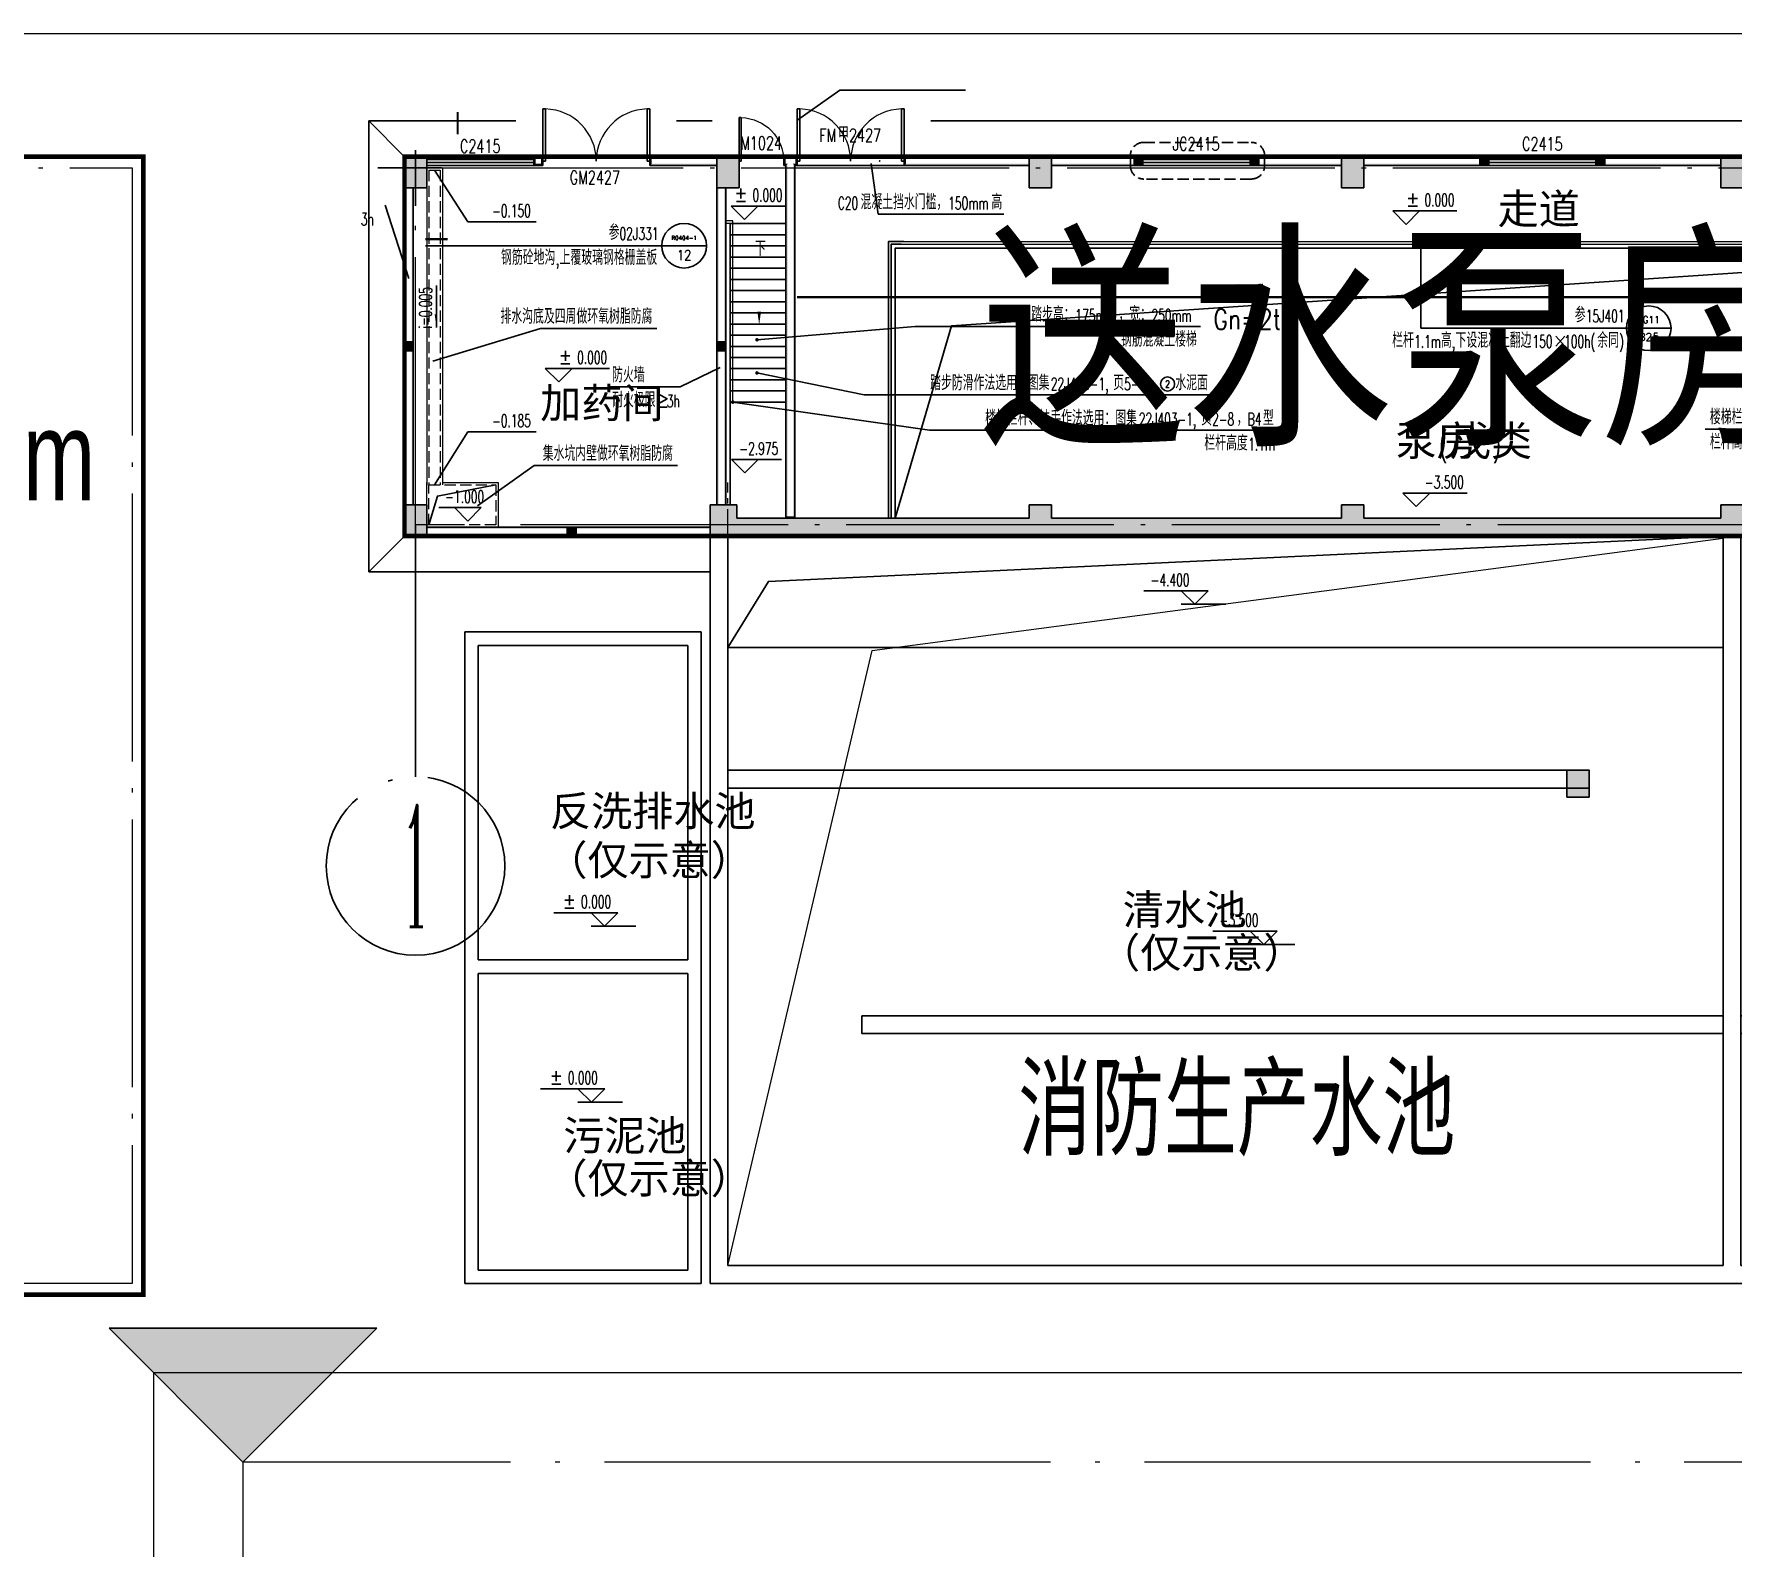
# Model space of a CAD drawing. Header units: metres. Extents: x 497148 to 498044, y 2998751 to 2999627.
# Drawn here: x 497620.73 to 497658.78, y 2999026.43 to 2999060.33 of the extents above; entities that cross this region are included whole.
import ezdxf
from ezdxf.enums import TextEntityAlignment as Align

# ---------------------------------------------------------------- set-up
doc = ezdxf.new("R2010")
doc.units = ezdxf.units.M
for name, pattern in [('CENTER', [2, 1.25, -0.25, 0.25, -0.25]), ('CENTER2', [1.125, 0.75, -0.125, 0.125, -0.125]), ('DASH', [0.35, 0.25, -0.1]), ('DOTE', [2.42, 2, -0.2, 0.02, -0.2])]:
    doc.linetypes.add(name, pattern=pattern)
for name, color, linetype in [('AXIS', 253, 'DOTE'), ('AXIS_TEXT', 7, 'Continuous'), ('COLUMN', 9, 'Continuous'), ('DIM_ELEV', 3, 'Continuous'), ('DIM_IDEN', 3, 'Continuous'), ('DIM_LEAD', 3, 'Continuous'), ('DIM_SYMB', 3, 'Continuous'), ('GROUND', 2, 'Continuous'), ('PUB_HATCH', 8, 'Continuous'), ('PUB_TEXT', 7, 'Continuous'), ('PUB_WALL', 9, 'Continuous'), ('STAIR', 2, 'Continuous'), ('WALL', 9, 'Continuous'), ('WINDOW', 4, 'Continuous'), ('WINDOW_TEXT', 7, 'Continuous'), ('挡墙护坡', 5, 'Continuous'), ('文字', 255, 'Continuous'), ('新建建筑', 2, 'Continuous'), ('构造柱', 7, 'Continuous')]:
    doc.layers.add(name, color=color, linetype=linetype)
for name, color, linetype, lineweight in [('L栏杆', 153, 'Continuous', 13), ('吊车', 253, 'Continuous', 18), ('地沟', 155, 'Continuous', 15), ('细线', 7, 'Continuous', 18), ('轴网', 1, 'CENTER', 18), ('道路', 4, 'Continuous', 15), ('道路中线', 1, 'DOTE', 13)]:
    doc.layers.add(name, color=color, linetype=linetype, lineweight=lineweight)
doc.layers.add('建筑轴线', color=1, linetype='DOTE', lineweight=15, plot=False)
doc.styles.add('_HZTXT', font='txt.shx', dxfattribs={"width": 0.8, "bigfont": 'HZTXT.shx'})
doc.styles.add('_TCH_AXIS', font='COMPLEX', dxfattribs={"bigfont": 'GBCBIG'})
doc.styles.add('_TCH_DIM', font='SIMPLEX', dxfattribs={"bigfont": 'GBCBIG'})
doc.styles.add('_TCH_LABEL', font='complex.shx', dxfattribs={"bigfont": 'gbcbig.shx'})
doc.styles.add('_TCH_WINDOW', font='SIMPLEX', dxfattribs={"height": 3.5, "bigfont": 'GBCBIG'})
doc.styles.add('COMPLEX', font='COMPLEX')
doc.styles.get("Standard").update_dxf_attribs({"font": 'arial.ttf'})
doc.styles.add('亨利项目总图布置_2022_8_8_t3--03$0$亨利项目总图布置_2022_8_8_t3--02$0$CEC', font='ARIALN.TTF')

# ---------------------------------------------------------------- blocks, each defined once
blk = doc.blocks.new('清水池zzzz')
at = {"linetype": 'Continuous'}
for p, q in [((128773, 39274), (128773, 22524)), ((129173, 39274), (129173, 22924)), ((151473, 39274), (129173, 39274)), ((151473, 39274), (151473, 22924)), ((151873, 39274), (151873, 22924)), ((174173, 39274), (151873, 39274)), ((174173, 39274), (174173, 22924)), ((174573, 39274), (174573, 22524)), ((123273, 22524), (123273, 37124)), ((123273, 37124), (128573, 37124)), ((128573, 37124), (128573, 22524)), ((123573, 36824), (128273, 36824)), ((123573, 29774), (123573, 36824)), ((128273, 36824), (128273, 29774)), ((128273, 29774), (123573, 29774)), ((123573, 29474), (128273, 29474)), ((123573, 22824), (123573, 29474)), ((128273, 29474), (128273, 22824)), ((151473, 22924), (129173, 22924)), ((174173, 22924), (151873, 22924)), ((128573, 22524), (123273, 22524)), ((128273, 22824), (123573, 22824)), ((174573, 22524), (128773, 22524))]:
    blk.add_line(p, q, dxfattribs=at)
for points in [[(129173, 34024), (148473, 34024), (148473, 33624), (129173, 33624)], [(174173, 34024), (154873, 34024), (154873, 33624), (174173, 33624)], [(132173, 28524), (151473, 28524), (151473, 28124), (132173, 28124)], [(171173, 28524), (151873, 28524), (151873, 28124), (171173, 28124)]]:
    blk.add_lwpolyline(points, close=True, dxfattribs=at)
blk = doc.blocks.new('_AXISO')
blk.add_circle((0, 0), 0.5)
at = {"layer": 'AXIS_TEXT', "style": 'COMPLEX', "width": 1.041667}
blk.add_attdef('A', text='', height=0.56, dxfattribs=at).set_placement((-0.25, -0.28), (0.25, -0.28), align=Align.FIT)
blk = doc.blocks.new('新块')
at = {"layer": 'DIM_ELEV'}
blk.add_hatch(color=0, dxfattribs=at).paths.add_polyline_path([(497625.415, 2999028.333), (497622.415, 2999031.333), (497628.415, 2999031.333)])
at = {"layer": '挡墙护坡', "linetype": 'Continuous'}
h = blk.add_hatch(dxfattribs=at)
h.set_pattern_fill('ANSI33', color=256, style=0)
h.set_pattern_definition([(45, (-861.717, 0), (-2.2450640303, 2.2450640303), []), (45, (-859.472, 0), (-2.2450640303, 2.2450640303), [1.5875, -0.79375])])
edge = h.paths.add_edge_path()
edge.add_line((497928.516, 2998901.333), (497928.516, 2998904.333))
edge.add_line((497928.516, 2998904.333), (497677.906, 2998904.333))
edge.add_line((497677.906, 2998904.333), (497652.906, 2998907.833))
edge.add_line((497652.906, 2998907.833), (497585.758, 2998907.833))
edge.add_line((497585.758, 2998907.833), (497584.114, 2998907.908))
edge.add_line((497584.114, 2998907.908), (497583.086, 2998908.033))
edge.add_arc((497585.689, 2998924.833), 17, 179.9914, 261.1919, ccw=False)
edge.add_line((497568.689, 2998924.835), (497568.608, 2998970.517))
edge.add_line((497568.608, 2998970.517), (497565.063, 2998995.51))
edge.add_line((497565.063, 2998995.51), (497564.955, 2999056.413))
edge.add_line((497564.955, 2999056.413), (497561.955, 2999056.408))
edge.add_line((497561.955, 2999056.408), (497562.064, 2998995.296))
edge.add_line((497562.064, 2998995.296), (497565.608, 2998970.302))
edge.add_line((497565.608, 2998970.302), (497565.689, 2998924.833))
edge.add_arc((497585.689, 2998924.833), 20, 180.0001, 261.3369)
edge.add_line((497582.677, 2998905.061), (497583.864, 2998904.916))
edge.add_line((497583.864, 2998904.916), (497585.689, 2998904.833))
edge.add_line((497585.689, 2998904.833), (497652.697, 2998904.833))
edge.add_line((497652.697, 2998904.833), (497677.697, 2998901.333))
edge.add_line((497677.697, 2998901.333), (497928.516, 2998901.333))
at = {"layer": 'AXIS', "color": 3, "linetype": 'Continuous'}
blk.add_line((497629.284, 2999049.333), (497629.284, 2999043.69), dxfattribs=at)
at = {"layer": 'DIM_ELEV', "color": 0}
for p, q in [((497625.415, 2999028.333), (497622.415, 2999031.333)), ((497622.415, 2999031.333), (497628.415, 2999031.333)), ((497625.415, 2999028.333), (497628.415, 2999031.333))]:
    blk.add_line(p, q, dxfattribs=at)
at = {"layer": '建筑轴线', "ltscale": 3}
for points in [[(497622.934, 2999032.333), (497570.434, 2999032.333), (497570.434, 2999057.333), (497622.934, 2999057.333)], [(497629.284, 2999057.333), (497681.434, 2999057.333), (497681.434, 2999049.333), (497629.284, 2999049.333)]]:
    blk.add_lwpolyline(points, close=True, dxfattribs=at)
at = {"layer": '新建建筑', "linetype": 'Continuous', "const_width": 0.1}
for points in [[(497570.184, 2999057.583), (497623.184, 2999057.583), (497623.184, 2999032.083), (497570.184, 2999032.083)], [(497629.034, 2999057.583), (497681.684, 2999057.583), (497681.684, 2999049.083), (497629.034, 2999049.083)]]:
    blk.add_lwpolyline(points, close=True, dxfattribs=at)
at = {"layer": '细线', "color": 253}
for p, q in [((497639.513, 2999046.52), (497658.584, 2999049.037)), ((497636.284, 2999032.733), (497639.513, 2999046.52))]:
    blk.add_line(p, q, dxfattribs=at)
at = {"layer": '道路', "linetype": 'ByBlock', "lineweight": 0, "ltscale": 0.2}
for p, q in [((497679.415, 2999060.333), (497567.91, 2999060.333)), ((497679.415, 2999030.333), (497623.415, 2999030.333)), ((497623.415, 2999030.333), (497623.415, 2998958.333))]:
    blk.add_line(p, q, dxfattribs=at)
at = {"layer": '道路中线', "ltscale": 5}
for p, q in [((497625.415, 2999028.333), (497625.415, 2998961.333)), ((497691.915, 2999028.333), (497625.415, 2999028.333))]:
    blk.add_line(p, q, dxfattribs=at)
at = {"xscale": 0.001, "yscale": 0.001, "zscale": 0.001}
blk.add_blockref('清水池zzzz', (497507.112, 2999009.809), dxfattribs=at)
at = {"layer": 'AXIS', "color": 3, "linetype": 'Continuous'}
ref = blk.add_blockref('_AXISO', (497629.284, 2999041.69), dxfattribs=dict(at, xscale=4, yscale=4, zscale=4))
ref.add_attrib('A', '1', dxfattribs={"layer": 'AXIS_TEXT', "color": 3, "linetype": 'Continuous', "height": 2.724, "style": '_TCH_AXIS', "width": 0.555556}).set_placement((497628.96, 2999040.328), (497629.609, 2999040.328), align=Align.FIT)
at = {"layer": '文字', "color": 7, "style": '亨利项目总图布置_2022_8_8_t3--03$0$亨利项目总图布置_2022_8_8_t3--02$0$CEC', "width": 0.85}
for s, height, p in [('送水泵房', 4, (497641.912, 2999051.536, 5.898)), ('H=11.9m', 2, (497614.152, 2999049.886))]:
    blk.add_text(s, height=height, dxfattribs=at).set_placement(p)
at = {"layer": '文字', "style": '_HZTXT', "width": 0.8}
blk.add_text('消防生产水池', height=2.04, rotation=360, dxfattribs=at).set_placement((497642.791, 2999035.195, 0))
blk = doc.blocks.new('$DorLib2D$00000002')
for p, q in [((-0.5, 0), (-0.5, 0.4875)), ((-0.475, 0.4875), (-0.5, 0.4875)), ((-0.475, 0), (-0.475, 0.4875)), ((0.475, 0), (0.475, 0.4875)), ((0.475, 0.4875), (0.5, 0.4875)), ((0.5, 0), (0.5, 0.4875)), ((-0.5, 0), (-0.475, 0)), ((0.5, 0), (0.475, 0))]:
    blk.add_line(p, q)
at = {"lineweight": 13}
for centre, start, end in [((-0.4875, 0), 0, 88.53072), ((0.4875, 0), 91.46928, 180)]:
    blk.add_arc(centre, 0.4875, start, end, dxfattribs=at)
blk = doc.blocks.new('$TCHSYS$WIN2D')
for p, q in [((-0.5, 0.5), (0.5, 0.5)), ((-0.5, 0.5), (-0.5, -0.5)), ((0.5, 0.5), (0.5, -0.5)), ((0.5, 0.167), (-0.5, 0.167)), ((0.5, -0.167), (-0.5, -0.167)), ((-0.5, -0.5), (0.5, -0.5))]:
    blk.add_line(p, q)
blk = doc.blocks.new('$DorLib2D$00000001')
at = {"color": 0}
for p, q in [((0.45, 0.975), (0.5, 0.975)), ((0.45, 0), (0.45, 0.975)), ((0.5, 0), (0.5, 0.975)), ((0.5, 0), (0.45, 0))]:
    blk.add_line(p, q, dxfattribs=at)
at = {"color": 0, "lineweight": 13}
blk.add_arc((0.475, 0), 0.975, 91.4693, 180, dxfattribs=at)
blk = doc.blocks.new('A$Cc6b90acd')
at = {"layer": 'COLUMN'}
for points in [[(0.977, 25.25), (0.977, 24.55), (1.017, 24.59), (1.017, 25.21)], [(1.477, 25.25), (0.977, 25.25), (1.017, 25.21), (1.437, 25.21)], [(1.477, 24.55), (1.477, 25.25), (1.437, 25.21), (1.437, 24.59)], [(7.977, 25.25), (7.977, 24.55), (8.017, 24.59), (8.017, 25.21)], [(8.477, 25.25), (7.977, 25.25), (8.017, 25.21), (8.437, 25.21)], [(8.477, 24.55), (8.477, 25.25), (8.437, 25.21), (8.437, 24.59)], [(14.977, 25.25), (14.977, 24.55), (15.017, 24.59), (15.017, 25.21)], [(15.477, 25.25), (14.977, 25.25), (15.017, 25.21), (15.437, 25.21)], [(15.477, 24.55), (15.477, 25.25), (15.437, 25.21), (15.437, 24.59)], [(21.977, 25.25), (21.977, 24.55), (22.017, 24.59), (22.017, 25.21)], [(22.477, 25.25), (21.977, 25.25), (22.017, 25.21), (22.437, 25.21)], [(22.477, 24.55), (22.477, 25.25), (22.437, 25.21), (22.437, 24.59)], [(30.477, 25.25), (30.477, 24.55), (30.517, 24.59), (30.517, 25.21)], [(30.977, 25.25), (30.477, 25.25), (30.517, 25.21), (30.937, 25.21)], [(0.977, 24.55), (1.477, 24.55), (1.437, 24.59), (1.017, 24.59)], [(7.977, 24.55), (8.477, 24.55), (8.437, 24.59), (8.017, 24.59)], [(14.977, 24.55), (15.477, 24.55), (15.437, 24.59), (15.017, 24.59)], [(21.977, 24.55), (22.477, 24.55), (22.437, 24.59), (22.017, 24.59)], [(30.477, 24.55), (30.977, 24.55), (30.937, 24.59), (30.517, 24.59)], [(0.977, 17.45), (0.977, 16.75), (1.017, 16.79), (1.017, 17.41)], [(1.477, 17.45), (0.977, 17.45), (1.017, 17.41), (1.437, 17.41)], [(1.477, 16.75), (1.477, 17.45), (1.437, 17.41), (1.437, 16.79)], [(8.427, 16.79), (7.867, 16.79), (7.867, 17.41), (8.387, 17.41), (8.387, 17.11), (8.427, 17.11), (8.427, 17.45), (7.827, 17.45), (7.827, 16.75), (8.427, 16.75)], [(14.977, 17.11), (15.017, 17.11), (15.017, 17.41), (15.437, 17.41), (15.437, 17.11), (15.477, 17.11), (15.477, 17.45), (14.977, 17.45)], [(21.977, 17.11), (22.017, 17.11), (22.017, 17.41), (22.437, 17.41), (22.437, 17.11), (22.477, 17.11), (22.477, 17.45), (21.977, 17.45)], [(30.477, 17.11), (30.517, 17.11), (30.517, 17.41), (30.937, 17.41), (30.937, 17.11), (30.977, 17.11), (30.977, 17.45), (30.477, 17.45)], [(0.977, 16.75), (1.477, 16.75), (1.437, 16.79), (1.017, 16.79)], [(15.477, 16.79), (14.977, 16.79), (14.977, 16.75), (15.477, 16.75)], [(22.477, 16.79), (21.977, 16.79), (21.977, 16.75), (22.477, 16.75)], [(30.977, 16.79), (30.477, 16.79), (30.477, 16.75), (30.977, 16.75)], [(27.027, 11.5), (27.027, 10.9), (27.067, 10.94), (27.067, 11.46)], [(27.527, 11.5), (27.027, 11.5), (27.067, 11.46), (27.487, 11.46)], [(27.527, 10.9), (27.527, 11.5), (27.487, 11.46), (27.487, 10.94)], [(27.027, 10.9), (27.527, 10.9), (27.487, 10.94), (27.067, 10.94)]]:
    blk.add_hatch(color=256, dxfattribs=at).paths.add_polyline_path(points)
at = {"layer": 'DIM_SYMB'}
blk.add_hatch(color=256, dxfattribs=at).paths.add_polyline_path([(1.695, 21.42), (1.695, 21.72), (1.655, 21.72)])
at = {"layer": 'PUB_HATCH'}
for points in [[(0.977, 25.25), (0.977, 24.55), (1.477, 24.55), (1.477, 25.25)], [(7.977, 25.25), (7.977, 24.55), (8.477, 24.55), (8.477, 25.25)], [(14.977, 25.25), (14.977, 24.55), (15.477, 24.55), (15.477, 25.25)], [(21.977, 25.25), (21.977, 24.55), (22.477, 24.55), (22.477, 25.25)], [(30.477, 25.25), (30.477, 24.55), (30.977, 24.55), (30.977, 25.25)], [(0.977, 17.45), (0.977, 16.75), (1.477, 16.75), (1.477, 17.45)], [(7.827, 17.45), (7.827, 16.75), (8.427, 16.75), (8.427, 17.45)], [(14.977, 16.75), (14.977, 17.15), (8.427, 17.15), (8.427, 16.75)], [(14.977, 17.45), (14.977, 16.75), (15.477, 16.75), (15.477, 17.45)], [(21.977, 16.75), (21.977, 17.15), (15.477, 17.15), (15.477, 16.75)], [(21.977, 17.45), (21.977, 16.75), (22.477, 16.75), (22.477, 17.45)], [(30.477, 16.75), (30.477, 17.15), (22.477, 17.15), (22.477, 16.75)], [(30.477, 17.45), (30.477, 16.75), (30.977, 16.75), (30.977, 17.45)], [(27.027, 11.5), (27.027, 10.9), (27.527, 10.9), (27.527, 11.5)]]:
    blk.add_hatch(color=256, dxfattribs=at).paths.add_polyline_path(points)
at = {"layer": 'PUB_WALL'}
for points in [[(4.077, 25.25), (3.877, 25.25), (3.917, 25.21), (4.037, 25.21)], [(3.877, 25.25), (3.877, 25.05), (3.917, 25.09), (3.917, 25.21)], [(4.077, 25.05), (4.077, 25.25), (4.037, 25.21), (4.037, 25.09)], [(7.977, 25.21), (7.977, 25.25), (6.477, 25.25), (6.517, 25.21)], [(6.477, 25.25), (6.477, 25.05), (6.517, 25.09), (6.517, 25.21)], [(9.627, 25.25), (9.477, 25.25), (9.517, 25.21), (9.627, 25.21)], [(9.477, 25.25), (9.477, 25.05), (9.517, 25.09), (9.517, 25.21)], [(9.777, 25.25), (9.627, 25.25), (9.627, 25.21), (9.737, 25.21)], [(9.777, 25.05), (9.777, 25.25), (9.737, 25.21), (9.737, 25.09)], [(14.977, 25.21), (14.977, 25.25), (12.177, 25.25), (12.217, 25.21)], [(12.177, 25.25), (12.177, 25.05), (12.217, 25.09), (12.217, 25.21)], [(15.477, 25.25), (15.477, 25.21), (17.487, 25.21), (17.527, 25.25)], [(17.527, 25.05), (17.527, 25.25), (17.487, 25.21), (17.487, 25.09)], [(21.977, 25.21), (21.977, 25.25), (19.927, 25.25), (19.967, 25.21)], [(19.927, 25.25), (19.927, 25.05), (19.967, 25.09), (19.967, 25.21)], [(22.477, 25.25), (22.477, 25.21), (25.237, 25.21), (25.277, 25.25)], [(25.277, 25.05), (25.277, 25.25), (25.237, 25.21), (25.237, 25.09)], [(30.477, 25.21), (30.477, 25.25), (27.677, 25.25), (27.717, 25.21)], [(27.677, 25.25), (27.677, 25.05), (27.717, 25.09), (27.717, 25.21)], [(3.877, 25.05), (4.077, 25.05), (4.037, 25.09), (3.917, 25.09)], [(7.977, 25.05), (7.977, 25.09), (6.517, 25.09), (6.477, 25.05)], [(9.477, 25.05), (9.527, 25.05), (9.567, 25.09), (9.517, 25.09)], [(9.527, 25.05), (9.527, 17.15), (9.567, 17.15), (9.567, 25.09)], [(9.727, 25.05), (9.727, 17.15), (9.687, 17.15), (9.687, 25.09)], [(9.727, 25.05), (9.777, 25.05), (9.737, 25.09), (9.687, 25.09)], [(14.977, 25.05), (14.977, 25.09), (12.217, 25.09), (12.177, 25.05)], [(15.477, 25.09), (15.477, 25.05), (17.527, 25.05), (17.487, 25.09)], [(21.977, 25.05), (21.977, 25.09), (19.967, 25.09), (19.927, 25.05)], [(22.477, 25.09), (22.477, 25.05), (25.277, 25.05), (25.237, 25.09)], [(30.477, 25.05), (30.477, 25.09), (27.717, 25.09), (27.677, 25.05)], [(0.977, 17.45), (1.017, 17.45), (1.017, 24.55), (0.977, 24.55)], [(1.137, 17.45), (1.177, 17.45), (1.177, 24.55), (1.137, 24.55)], [(7.977, 17.45), (8.017, 17.45), (8.017, 24.55), (7.977, 24.55)], [(8.137, 17.45), (8.177, 17.45), (8.177, 24.55), (8.137, 24.55)], [(14.977, 17.11), (14.977, 17.15), (8.427, 17.15), (8.427, 17.11)], [(9.727, 17.15), (9.527, 17.15), (9.527, 17.19), (9.727, 17.19)], [(21.977, 17.11), (21.977, 17.15), (15.477, 17.15), (15.477, 17.11)], [(30.477, 17.11), (30.477, 17.15), (22.477, 17.15), (22.477, 17.11)], [(7.827, 16.91), (7.827, 16.95), (1.477, 16.95), (1.477, 16.91)], [(7.827, 16.75), (7.827, 16.79), (1.477, 16.79), (1.477, 16.75)], [(14.977, 16.75), (14.977, 16.79), (8.427, 16.79), (8.427, 16.75)], [(21.977, 16.75), (21.977, 16.79), (15.477, 16.79), (15.477, 16.75)], [(30.477, 16.75), (30.477, 16.79), (22.477, 16.79), (22.477, 16.75)]]:
    blk.add_hatch(color=256, dxfattribs=at).paths.add_polyline_path(points)
at = {"layer": '构造柱'}
for points in [[(17.327, 25.25), (17.527, 25.25), (17.527, 25.05), (17.327, 25.05)], [(19.927, 25.25), (20.127, 25.25), (20.127, 25.05), (19.927, 25.05)], [(25.077, 25.25), (25.277, 25.25), (25.277, 25.05), (25.077, 25.05)], [(27.677, 25.25), (27.877, 25.25), (27.877, 25.05), (27.677, 25.05)], [(0.977, 21.1), (1.177, 21.1), (1.177, 20.9), (0.977, 20.9)], [(7.977, 21.1), (8.177, 21.1), (8.177, 20.9), (7.977, 20.9)], [(4.627, 16.95), (4.827, 16.95), (4.827, 16.75), (4.627, 16.75)]]:
    blk.add_hatch(color=8, dxfattribs=at).paths.add_polyline_path(points)
for p, q in [((12.177, 25.05), (9.777, 25.05)), ((8.277, 19.75), (8.277, 17.45)), ((7.827, 16.75), (6.627, 16.75)), ((8.227, 16.75), (7.827, 16.75))]:
    blk.add_line(p, q)
at = {"color": 8, "linetype": 'DASH'}
blk.add_lwpolyline([(17.545, 25.57), (19.953, 25.57, -0.414214), (20.253, 25.27), (20.253, 25.049, -0.414214), (19.953, 24.749), (17.545, 24.749, -0.414214), (17.245, 25.049), (17.245, 25.27, -0.414214)], format="xyb", close=True, dxfattribs=at)
at = {"color": 8}
for points in [[(11.977, 17.15), (13.236, 21.459), (39.053, 23.2)], [(1.527, 17), (1.715, 17.643), (3.027, 17.9)]]:
    blk.add_lwpolyline(points, dxfattribs=at)
for points in [[(11.977, 17.15), (11.977, 23.2), (39.677, 23.2)], [(8.227, 14.25), (9.133, 15.731), (30.527, 16.75)]]:
    blk.add_lwpolyline(points)
at = {"color": 252, "linetype": 'DOTE', "const_width": 0.05}
blk.add_lwpolyline([(9.777, 22.1), (39.677, 22.1)], dxfattribs=at)
blk.add_lwpolyline([(30.527, 14.25), (8.227, 14.25), (8.227, 16.75), (30.527, 16.75)], close=True)
at = {"layer": 'COLUMN'}
for p, q in [((0.977, 25.25), (0.977, 24.55)), ((1.477, 25.25), (0.977, 25.25)), ((1.477, 24.55), (1.477, 25.25)), ((7.977, 25.25), (7.977, 24.55)), ((8.477, 25.25), (7.977, 25.25)), ((8.477, 24.55), (8.477, 25.25)), ((14.977, 25.25), (14.977, 24.55)), ((15.477, 25.25), (14.977, 25.25)), ((15.477, 24.55), (15.477, 25.25)), ((21.977, 25.25), (21.977, 24.55)), ((22.477, 25.25), (21.977, 25.25)), ((22.477, 24.55), (22.477, 25.25)), ((30.477, 25.25), (30.477, 24.55)), ((30.977, 25.25), (30.477, 25.25)), ((0.977, 24.55), (1.477, 24.55)), ((7.977, 24.55), (8.477, 24.55)), ((14.977, 24.55), (15.477, 24.55)), ((21.977, 24.55), (22.477, 24.55)), ((30.477, 24.55), (30.977, 24.55)), ((0.977, 17.45), (0.977, 16.75)), ((1.477, 17.45), (0.977, 17.45)), ((1.477, 16.75), (1.477, 17.45)), ((7.827, 17.45), (7.827, 16.75)), ((8.427, 17.45), (7.827, 17.45)), ((8.427, 17.15), (8.427, 17.45)), ((14.977, 17.45), (14.977, 17.15)), ((15.477, 17.45), (14.977, 17.45)), ((15.477, 17.15), (15.477, 17.45)), ((21.977, 17.45), (21.977, 17.15)), ((22.477, 17.45), (21.977, 17.45)), ((22.477, 17.15), (22.477, 17.45)), ((30.477, 17.45), (30.477, 17.15)), ((30.977, 17.45), (30.477, 17.45)), ((0.977, 16.75), (1.477, 16.75)), ((7.827, 16.75), (8.427, 16.75)), ((14.977, 16.75), (15.477, 16.75)), ((21.977, 16.75), (22.477, 16.75)), ((30.477, 16.75), (30.977, 16.75)), ((27.027, 11.5), (27.027, 10.9)), ((27.527, 11.5), (27.027, 11.5)), ((27.527, 10.9), (27.527, 11.5)), ((27.027, 10.9), (27.527, 10.9))]:
    blk.add_line(p, q, dxfattribs=at)
at = {"layer": 'DIM_ELEV'}
for p, q in [((8.6, 23.843), (8.3, 24.143)), ((8.3, 24.143), (9.507, 24.143)), ((8.6, 23.843), (8.9, 24.143)), ((23.423, 23.733), (23.123, 24.033)), ((23.123, 24.033), (24.563, 24.033)), ((23.423, 23.733), (23.723, 24.033)), ((4.435, 20.204), (4.135, 20.504)), ((4.135, 20.504), (5.575, 20.504)), ((4.435, 20.204), (4.735, 20.504)), ((8.604, 18.164), (8.304, 18.464)), ((8.304, 18.464), (9.429, 18.464)), ((8.604, 18.164), (8.904, 18.464)), ((23.652, 17.411), (23.352, 17.711)), ((23.352, 17.711), (24.792, 17.711)), ((23.652, 17.411), (23.952, 17.711)), ((2.696, 17.386), (1.746, 17.386)), ((2.396, 17.086), (2.096, 17.386)), ((2.396, 17.086), (2.696, 17.386)), ((18.986, 15.52), (17.546, 15.52)), ((18.686, 15.22), (18.386, 15.52)), ((18.686, 15.22), (18.986, 15.52)), ((19.386, 15.22), (18.386, 15.22)), ((5.762, 8.307), (4.322, 8.307)), ((5.462, 8.007), (5.162, 8.307)), ((6.162, 8.007), (5.162, 8.007)), ((5.462, 8.007), (5.762, 8.307)), ((20.532, 7.897), (19.092, 7.897)), ((20.232, 7.597), (19.932, 7.897)), ((20.232, 7.597), (20.532, 7.897)), ((20.932, 7.597), (19.932, 7.597)), ((5.467, 4.363), (4.027, 4.363)), ((5.167, 4.063), (4.867, 4.363)), ((5.167, 4.063), (5.467, 4.363)), ((5.867, 4.063), (4.867, 4.063))]:
    blk.add_line(p, q, dxfattribs=at)
at = {"layer": 'DIM_IDEN'}
for p, q in [((1.447, 23.254), (5.106, 23.254)), ((5.106, 23.254), (6.746, 23.254)), ((7.746, 23.254), (6.746, 23.254)), ((23.755, 23.2), (23.755, 21.406)), ((23.755, 21.406), (28.361, 21.406)), ((29.361, 21.406), (28.361, 21.406))]:
    blk.add_line(p, q, dxfattribs=at)
at = {"layer": 'DIM_IDEN', "const_width": 0.05}
for points in [[(2.171, 25.748), (2.171, 26.248)], [(1.447, 23.404), (1.947, 23.404)]]:
    blk.add_lwpolyline(points, dxfattribs=at)
at = {"layer": 'DIM_IDEN'}
blk.add_lwpolyline([(23.845, 23.29, 1), (23.664, 23.29, 1)], format="xyb", close=True, dxfattribs=at)
for centre in [(7.246, 23.254), (28.861, 21.406)]:
    blk.add_circle(centre, 0.5, dxfattribs=at)
at = {"layer": 'DIM_LEAD'}
for p, q in [((9.791, 26.072), (10.737, 26.739)), ((10.737, 26.739), (13.552, 26.739)), ((1.653, 24.95), (2.396, 23.791)), ((11.438, 25.1), (11.591, 23.963)), ((1.077, 22.523), (0.546, 24.163)), ((2.396, 23.791), (3.93, 23.791)), ((11.591, 23.963), (14.407, 23.963)), ((1.615, 20.667), (4.027, 21.4)), ((4.027, 21.4), (6.632, 21.4)), ((8.877, 21.147), (12.423, 21.446)), ((12.423, 21.446), (18.82, 21.446)), ((8.05, 20.527), (7.153, 20.089)), ((8.877, 20.404), (11.279, 19.911)), ((7.153, 20.089), (5.526, 20.089)), ((11.279, 19.911), (19.058, 19.911)), ((8.337, 19.75), (12.745, 19.122)), ((1.653, 17.9), (2.396, 19.087)), ((2.396, 19.087), (3.93, 19.087)), ((12.745, 19.122), (20.524, 19.122)), ((37.905, 19.146), (30.126, 19.146)), ((2.614, 17.423), (3.882, 18.329)), ((3.882, 18.329), (7.094, 18.329))]:
    blk.add_line(p, q, dxfattribs=at)
at = {"layer": 'DIM_LEAD', "const_width": 0.04}
for points in [[(8.858, 21.146, 1), (8.897, 21.149, 1)], [(8.858, 20.408, 1), (8.897, 20.4, 1)], [(8.318, 19.753, 1), (8.357, 19.747, 1)]]:
    blk.add_lwpolyline(points, format="xyb", close=True, dxfattribs=at)
at = {"layer": 'DIM_SYMB'}
blk.add_lwpolyline([(8.927, 22.917, 0, 0, 0), (8.927, 21.48, 0, 0.08, 0), (8.927, 21.78, 0, 0, 0)], format="xyseb", dxfattribs=at)
blk.add_lwpolyline([(1.695, 22.364), (1.695, 21.42)], dxfattribs=at)
at = {"layer": 'GROUND'}
for p, q in [((3.477, 26.05), (0.177, 26.05)), ((0.177, 26.05), (0.177, 15.95)), ((0.977, 25.25), (0.177, 26.05)), ((7.877, 26.05), (7.077, 26.05)), ((36.227, 26.05), (12.777, 26.05)), ((3.477, 25.25), (1.477, 25.25)), ((7.877, 25.25), (7.077, 25.25)), ((14.977, 25.25), (12.777, 25.25)), ((21.977, 25.25), (15.477, 25.25)), ((30.477, 25.25), (22.477, 25.25)), ((0.977, 24.55), (0.977, 17.45)), ((0.977, 16.75), (0.177, 15.95)), ((1.477, 16.75), (7.827, 16.75)), ((7.827, 16.75), (7.827, 15.95)), ((0.177, 15.95), (7.827, 15.95))]:
    blk.add_line(p, q, dxfattribs=at)
at = {"layer": 'L栏杆', "color": 4}
for p, q in [((8.337, 23.81), (8.177, 23.81)), ((8.277, 23.75), (8.177, 23.75)), ((8.277, 19.75), (8.277, 23.75)), ((8.337, 19.75), (8.337, 23.81))]:
    blk.add_line(p, q, dxfattribs=at)
for points in [[(11.827, 17.15), (11.827, 23.35), (12.167, 23.35)], [(11.887, 17.15), (11.887, 23.29), (14.167, 23.29)], [(12.177, 23.35), (39.677, 23.35)], [(14.177, 23.29), (39.677, 23.29)]]:
    blk.add_lwpolyline(points, dxfattribs=at)
at = {"layer": 'PUB_TEXT'}
blk.add_circle((18.078, 20.156), 0.158, dxfattribs=at)
at = {"layer": 'STAIR'}
for p, q in [((7.077, 25.25), (3.477, 25.25)), ((7.977, 25.25), (7.877, 25.25)), ((12.777, 25.25), (8.477, 25.25)), ((8.277, 19.75), (8.277, 23.75)), ((8.277, 23.75), (9.527, 23.75)), ((9.527, 19.75), (9.527, 23.75)), ((8.277, 23.5), (9.527, 23.5)), ((8.277, 23.25), (9.527, 23.25)), ((8.277, 23), (9.527, 23)), ((8.277, 22.75), (9.527, 22.75)), ((8.277, 22.5), (9.527, 22.5)), ((8.277, 22.25), (9.527, 22.25)), ((8.277, 22), (9.527, 22)), ((8.277, 21.75), (9.527, 21.75)), ((8.277, 21.5), (9.527, 21.5)), ((8.277, 21.25), (9.527, 21.25)), ((8.277, 21), (9.527, 21)), ((8.277, 20.75), (9.527, 20.75)), ((8.277, 20.5), (9.527, 20.5)), ((8.277, 20.25), (9.527, 20.25)), ((8.277, 20), (9.527, 20)), ((8.277, 19.75), (9.527, 19.75))]:
    blk.add_line(p, q, dxfattribs=at)
for points in [[(11.827, 17.15), (11.827, 23.35), (12.167, 23.35)], [(11.887, 17.15), (11.887, 23.29), (12.107, 23.29)]]:
    blk.add_lwpolyline(points, dxfattribs=at)
at = {"layer": 'WALL'}
for p, q in [((4.077, 25.25), (3.877, 25.25)), ((3.877, 25.25), (3.877, 25.05)), ((4.077, 25.05), (4.077, 25.25)), ((7.977, 25.25), (6.477, 25.25)), ((6.477, 25.25), (6.477, 25.05)), ((9.627, 25.25), (9.477, 25.25)), ((9.477, 25.25), (9.477, 25.05)), ((9.777, 25.25), (9.627, 25.25)), ((9.777, 25.05), (9.777, 25.25)), ((14.977, 25.25), (12.177, 25.25)), ((12.177, 25.25), (12.177, 25.05)), ((17.527, 25.25), (15.477, 25.25)), ((17.527, 25.05), (17.527, 25.25)), ((21.977, 25.25), (19.927, 25.25)), ((19.927, 25.25), (19.927, 25.05)), ((25.277, 25.25), (22.477, 25.25)), ((25.277, 25.05), (25.277, 25.25)), ((30.477, 25.25), (27.677, 25.25)), ((27.677, 25.25), (27.677, 25.05)), ((3.877, 25.05), (4.077, 25.05)), ((6.477, 25.05), (7.977, 25.05)), ((9.477, 25.05), (9.527, 25.05)), ((9.527, 25.05), (9.527, 17.15)), ((9.727, 25.05), (9.727, 17.15)), ((9.727, 25.05), (9.777, 25.05)), ((12.177, 25.05), (14.977, 25.05)), ((15.477, 25.05), (17.527, 25.05)), ((19.927, 25.05), (21.977, 25.05)), ((22.477, 25.05), (25.277, 25.05)), ((27.677, 25.05), (30.477, 25.05)), ((0.977, 24.55), (0.977, 17.45)), ((1.177, 24.55), (1.177, 17.45)), ((7.977, 24.55), (7.977, 17.45)), ((8.177, 24.55), (8.177, 17.45)), ((8.427, 17.15), (14.977, 17.15)), ((9.727, 17.15), (9.527, 17.15)), ((15.477, 17.15), (21.977, 17.15)), ((22.477, 17.15), (30.477, 17.15)), ((1.477, 16.95), (7.827, 16.95)), ((1.477, 16.75), (7.827, 16.75)), ((8.427, 16.75), (14.977, 16.75)), ((14.977, 16.75), (8.477, 16.75)), ((21.977, 16.75), (15.477, 16.75)), ((15.477, 16.75), (21.977, 16.75)), ((30.477, 16.75), (22.477, 16.75)), ((22.477, 16.75), (30.477, 16.75))]:
    blk.add_line(p, q, dxfattribs=at)
at = {"layer": '吊车', "linetype": 'CENTER'}
for p, q in [((20.207, 22), (20.207, 22.4)), ((19.607, 22), (20.207, 22))]:
    blk.add_line(p, q, dxfattribs=at)
blk.add_solid([(20.207, 22.4), (19.607, 22), (19.607, 22.4)], dxfattribs=at)
at = {"layer": '地沟'}
for p, q in [((1.478, 25), (1.478, 17.9)), ((1.478, 25), (1.828, 25)), ((1.828, 25), (1.828, 17.9))]:
    blk.add_line(p, q, dxfattribs=at)
at = {"layer": '地沟', "color": 155, "linetype": 'DASH'}
for p, q in [((1.528, 24.95), (1.528, 17.9)), ((1.528, 24.95), (1.778, 24.95)), ((1.778, 24.95), (1.778, 17.9))]:
    blk.add_line(p, q, dxfattribs=at)
at = {"layer": '地沟'}
blk.add_lwpolyline([(1.828, 17.95), (3.077, 17.95), (3.077, 16.95), (1.477, 16.95), (1.477, 17.95), (1.478, 17.95)], dxfattribs=at)
at = {"layer": '地沟', "color": 155, "linetype": 'DASH'}
blk.add_lwpolyline([(1.527, 17.9), (3.027, 17.9), (3.027, 17), (1.527, 17)], close=True, dxfattribs=at)
at = {"layer": '构造柱', "color": 3, "linetype": 'Continuous'}
for p, q in [((1.227, 25.398), (1.227, 24.151)), ((1.814, 25), (0.382, 25))]:
    blk.add_line(p, q, dxfattribs=at)
at = {"layer": '构造柱', "color": 8}
for points in [[(17.327, 25.25), (17.527, 25.25), (17.527, 25.05), (17.327, 25.05)], [(19.927, 25.25), (20.127, 25.25), (20.127, 25.05), (19.927, 25.05)], [(25.077, 25.25), (25.277, 25.25), (25.277, 25.05), (25.077, 25.05)], [(27.677, 25.25), (27.877, 25.25), (27.877, 25.05), (27.677, 25.05)], [(0.977, 21.1), (1.177, 21.1), (1.177, 20.9), (0.977, 20.9)], [(7.977, 21.1), (8.177, 21.1), (8.177, 20.9), (7.977, 20.9)], [(4.627, 16.95), (4.827, 16.95), (4.827, 16.75), (4.627, 16.75)]]:
    blk.add_lwpolyline(points, close=True, dxfattribs=at)
for p in [(11.627, 25.15), (17.427, 25.15), (20.027, 25.15), (25.177, 25.15), (27.777, 25.15), (1.077, 21), (8.077, 21), (4.727, 16.85)]:
    blk.add_point(p, dxfattribs=at)
at = {"layer": '轴网', "linetype": 'CENTER2'}
blk.add_line((8.227, 16.6), (8.227, 17.949), dxfattribs=at)
at = {"xscale": 0.001, "yscale": 0.001, "zscale": 0.001}
blk.add_blockref('清水池zzzz', (-120.945, -22.524), dxfattribs=at)
at = {"layer": 'WINDOW'}
ref = blk.add_blockref('$DorLib2D$00000002', (5.277, 25.15), dxfattribs=dict(at, xscale=2.4, yscale=2.4, zscale=2.4))
ref.add_attrib('A', 'GM2427', (4.682, 24.636), dxfattribs={"layer": 'WINDOW_TEXT', "height": 0.2975, "style": '_TCH_WINDOW', "width": 0.705882})
at = {"layer": 'WINDOW', "xscale": 2.4, "yscale": 2.4, "zscale": 2.4}
blk.add_blockref('$DorLib2D$00000002', (10.977, 25.15), dxfattribs=at)
at = {"layer": 'WINDOW'}
ref = blk.add_blockref('$DorLib2D$00000001', (8.977, 25.15), dxfattribs=dict(at, xscale=-1, zscale=-1))
ref.add_attrib('A', 'M1024', (8.502, 25.406), dxfattribs={"layer": 'WINDOW_TEXT', "height": 0.2975, "style": '_TCH_WINDOW', "width": 0.705882})
ref = blk.add_blockref('$TCHSYS$WIN2D', (2.677, 25.15), dxfattribs=dict(at, xscale=2.4, yscale=-0.2, zscale=2.4))
ref.add_attrib('A', 'C2415', (2.222, 25.336), dxfattribs={"layer": 'WINDOW_TEXT', "height": 0.2975, "style": '_TCH_WINDOW', "width": 0.705882})
ref = blk.add_blockref('$TCHSYS$WIN2D', (18.727, 25.15), dxfattribs=dict(at, xscale=2.4, yscale=-0.2, zscale=2.4))
ref.add_attrib('A', 'JC2415', (18.192, 25.386), dxfattribs={"layer": 'WINDOW_TEXT', "height": 0.2975, "style": '_TCH_WINDOW', "width": 0.705882})
ref = blk.add_blockref('$TCHSYS$WIN2D', (26.477, 25.15), dxfattribs=dict(at, xscale=-2.4, yscale=0.2, zscale=-2.4))
ref.add_attrib('A', 'C2415', (26.022, 25.386), dxfattribs={"layer": 'WINDOW_TEXT', "height": 0.2975, "style": '_TCH_WINDOW', "width": 0.705882})
at = {"layer": 'PUB_TEXT', "style": '_TCH_DIM'}
for s, height, p in [('±', 0.338, (8.359, 24.248)), ('混凝土挡水门槛，', 0.3376, (11.198, 24.068)), ('高', 0.338, (14.13, 24.068)), ('±', 0.338, (23.415, 24.138)), ('参', 0.338, (5.554, 23.385)), ('下', 0.338, (8.832, 23.022)), ('钢筋砼地沟', 0.3376, (3.143, 22.825)), ('上覆玻璃钢格栅盖板', 0.3376, (4.455, 22.825)), ('排水沟底及四周做环氧树脂防腐', 0.33759, (3.131, 21.505)), ('步，踏步高：', 0.3376, (14.536, 21.551)), ('，宽：', 0.3376, (16.978, 21.551)), ('参', 0.338, (27.202, 21.538)), ('钢筋混凝土楼梯', 0.3376, (17.032, 20.991)), ('栏杆', 0.3376, (23.112, 20.968)), ('高', 0.338, (24.203, 20.968)), ('下设混凝土翻边', 0.3376, (24.532, 20.968)), ('余同', 0.3376, (27.707, 20.968)), ('×', 0.338, (26.719, 20.968)), ('±', 0.338, (4.427, 20.609)), ('防火墙', 0.3376, (5.631, 20.194)), ('踏步防滑作法选用：图集', 0.33759, (12.759, 20.016)), ('页', 0.338, (16.862, 20.016)), ('水泥面', 0.3376, (18.253, 20.016)), ('耐火极限≥', 0.3376, (5.631, 19.634)), ('，', 0.338, (17.658, 20.016)), ('楼梯栏杆、扶手作法选用：图集', 0.33759, (13.991, 19.227)), ('页', 0.338, (18.831, 19.227)), ('型', 0.338, (20.214, 19.227)), ('楼梯栏杆、扶手作法选用：图集', 0.33759, (30.231, 19.251)), ('栏杆高度', 0.3376, (18.903, 18.667)), ('，', 0.338, (19.627, 19.227)), ('栏杆高度', 0.3376, (30.231, 18.691)), ('集水坑内壁做环氧树脂防腐', 0.33759, (4.077, 18.434)), ('±', 0.338, (4.516, 8.412)), ('±', 0.338, (4.22, 4.468))]:
    blk.add_text(s, height=height, dxfattribs=at).set_placement(p)
at = {"layer": 'PUB_TEXT', "style": '_TCH_DIM', "width": 0.625}
for s, p in [('0.000', (8.777, 24.248)), ('0.000', (23.833, 24.138)), ('3h', (0, 23.708)), ('-0.150', (2.942, 23.896)), ('C20', (10.689, 24.068)), ('150mm', (13.164, 24.068)), ('02J331', (5.799, 23.385)), (',', (4.372, 22.825)), ('17', (14.236, 21.551)), ('175mm', (16.011, 21.551)), ('250mm', (17.715, 21.551)), ('15J401', (27.448, 21.538)), ('1.1m', (23.603, 20.968)), (',', (24.449, 20.968)), ('150', (26.252, 20.968)), ('100h(', (26.965, 20.968)), (')', (28.198, 20.968)), ('0.000', (4.845, 20.609)), ('22J403-1,', (15.462, 20.016)), ('5-7', (17.108, 20.016)), ('3h', (6.86, 19.634)), ('-0.185', (2.942, 19.192)), ('22J403-1,', (17.431, 19.227)), ('2-8', (19.077, 19.227)), ('B4', (19.873, 19.227)), ('-2.975', (8.482, 18.569)), ('1.1m', (19.886, 18.667)), ('-3.500', (23.846, 17.816)), ('-1.000', (1.893, 17.491)), ('-4.400', (17.699, 15.625)), ('0.000', (4.934, 8.412)), ('-3.500', (19.245, 8.002)), ('0.000', (4.638, 4.468))]:
    blk.add_text(s, height=0.28, dxfattribs=at).set_placement(p)
at = {"layer": 'PUB_TEXT'}
for s, p in [('走道', (25.474, 23.743)), ('加药间', (4.021, 19.391)), ('泵房', (23.185, 18.548)), ('戊类', (24.402, 18.548)), ('反洗排水池', (4.24, 10.251)), ('（仅示意）', (4.158, 9.15)), ('清水池', (17.076, 8.042)), ('（仅示意）', (16.543, 7.075)), ('污泥池', (4.537, 2.98)), ('（仅示意）', (4.158, 2.02))]:
    blk.add_text(s, height=0.6752, dxfattribs=at).set_placement(p)
for s, height, style, p, p2 in [('R0404-1', 0.0901, '_TCH_DIM', (6.963, 23.383), (7.529, 23.383)), ('12', 0.2287, '_TCH_DIM', (7.083, 22.928), (7.409, 22.928)), ('LG11', 0.158, '_TCH_LABEL', (28.617, 21.518), (29.106, 21.518)), ('B25', 0.1736, '_TCH_LABEL', (28.63, 21.125), (29.093, 21.125)), ('2', 0.157, '_TCH_DIM', (18.026, 20.078), (18.131, 20.078))]:
    blk.add_text(s, height=height, dxfattribs=dict(at, style=style)).set_placement(p, p2, align=Align.FIT)
at = {"layer": 'PUB_TEXT', "style": '_TCH_DIM', "width": 0.625}
blk.add_text('i=0.005', height=0.28, rotation=90, dxfattribs=at).set_placement((1.59, 21.4))
at = {"layer": 'PUB_TEXT', "style": '_HZTXT', "width": 0.8}
blk.add_text('Gn=2t', height=0.45, dxfattribs=at).set_placement((19.863, 21.607), align=Align.MIDDLE_CENTER)
at = {"layer": 'PUB_TEXT', "width": 0.625}
for s, p in [('(', (24.168, 18.548)), (')', (25.385, 18.548))]:
    blk.add_text(s, height=0.56, dxfattribs=at).set_placement(p)
at = {"layer": 'WINDOW_TEXT', "style": '_TCH_WINDOW', "width": 0.705882}
for s, p in [('FM', (10.275, 25.579)), ('2427', (10.94, 25.579))]:
    blk.add_text(s, height=0.2975, dxfattribs=at).set_placement(p)
at = {"layer": 'WINDOW_TEXT', "style": '_TCH_WINDOW'}
blk.add_text('甲', height=0.338, dxfattribs=at).set_placement((10.695, 25.579))

msp = doc.modelspace()

# ---------------------------------------------------------------- block references
for name, p in [('新块', (0, 0)), ('A$Cc6b90acd', (497628.057, 2999032.333))]:
    msp.add_blockref(name, p)

doc.saveas('drawing.dxf')
